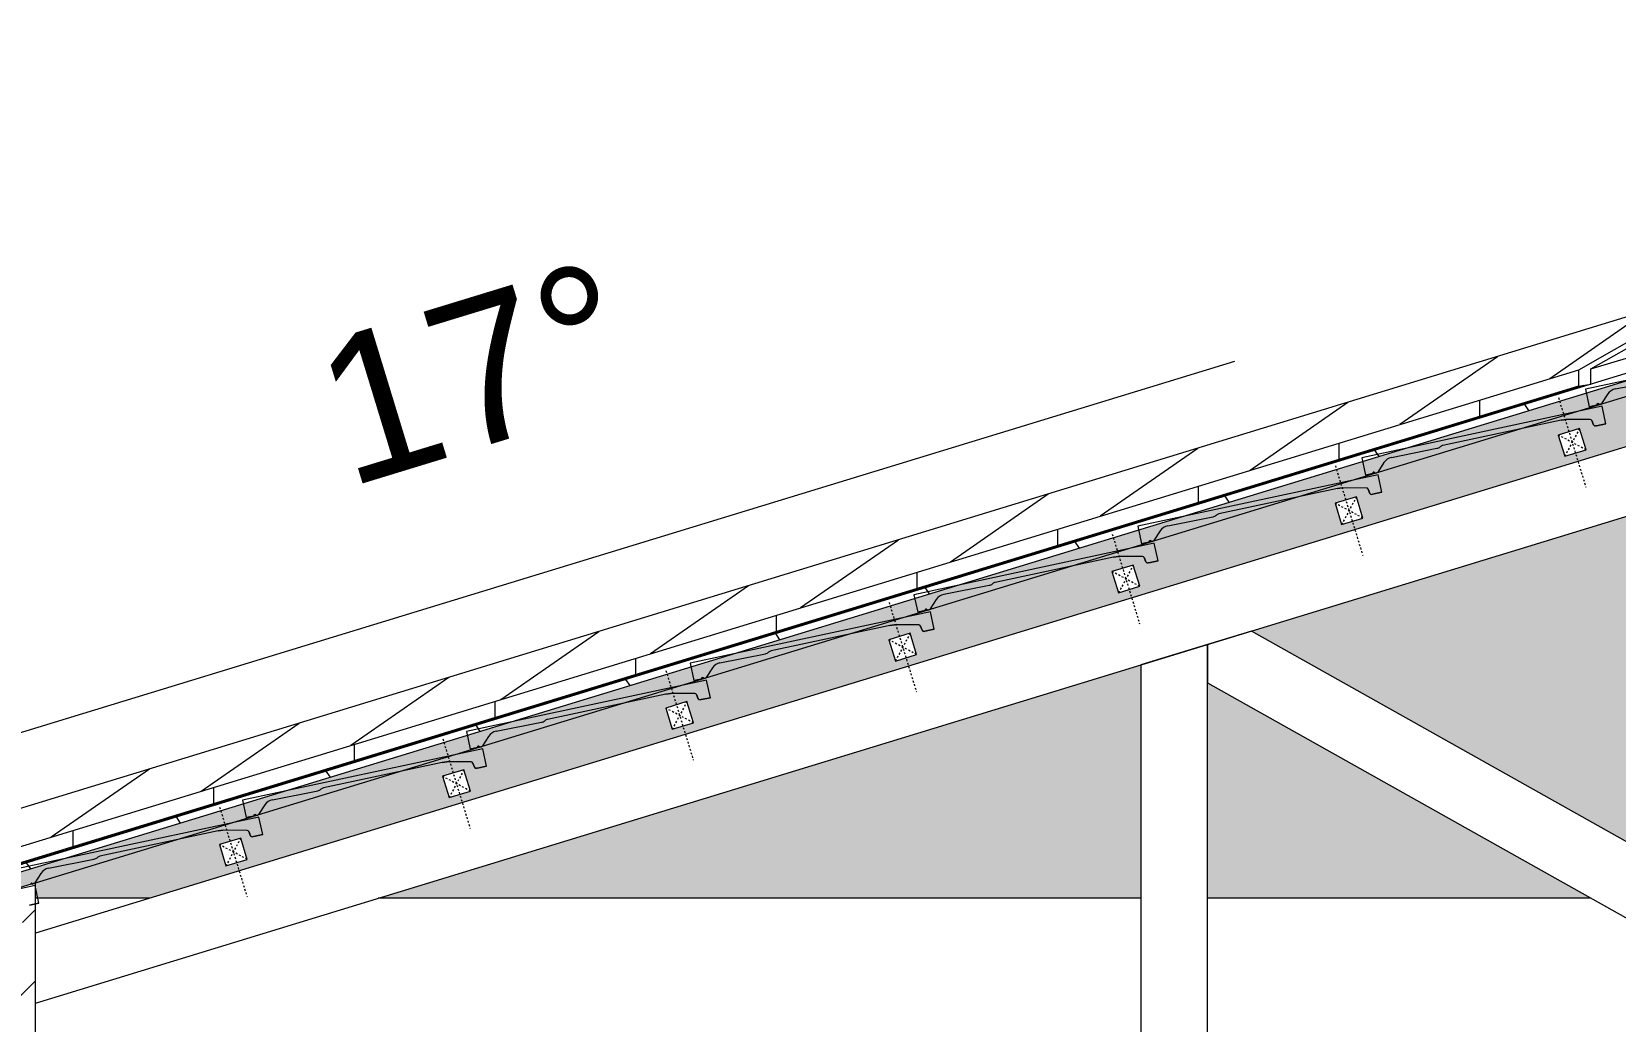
# Model space of a CAD drawing. Header units: millimetres. Extents: x -12186 to 152825, y -4386 to 9463.
# Drawn here: x 131729 to 134436, y 4225 to 5915 of the extents above; entities that cross this region are included whole.
import ezdxf

# ---------------------------------------------------------------- set-up
doc = ezdxf.new("R2010")
doc.units = ezdxf.units.MM
doc.linetypes.add('Dash', pattern=[6.35, 3.175, -3.175])
for name, color, linetype, lineweight in [('A-DETL-GENF', 92, 'Continuous', 5), ('A-DETL-GENF-HDLN', 1, 'Dash', 5), ('A-ROOF', 132, 'Continuous', 9), ('A-ROOF-MCUT', 132, 'Continuous', 5), ('A-ROOF-OTLN', 132, 'Continuous', 9), ('A-ROOF-PATT', 132, 'Continuous', 9), ('A-WALL', 113, 'Continuous', 9), ('A-WALL-PATT', 111, 'Continuous', 9), ('G-ANNO-DIMS', 111, 'Continuous', 5), ('I-WALL', 2, 'Continuous', 9), ('S-BEAM', 12, 'Continuous', 5)]:
    doc.layers.add(name, color=color, linetype=linetype, lineweight=lineweight)
doc.styles.add('Arial', font='arial.ttf', dxfattribs={"height": 250})
pattern_1 = [(45, (-22884.63, 5715.79), (-141.421, 141.421), [])]

# ---------------------------------------------------------------- blocks, each defined once
blk = doc.blocks.new('Timber Truss - Timber Truss 2-1376233-Section 4')
at = {"layer": 'S-BEAM'}
for p, q in [((-24538.2, 5343.5), (-27704.6, 4375.4)), ((-27704.6, 4256.2), (-24148.2, 5343.5)), ((-25626.3, 4891.6), (-25701.7, 4868.6)), ((-23449.1, 3669.4), (-25626.3, 4891.6)), ((-25701.7, 4868.6), (-25815.7, 4833.7)), ((-25701.7, 3604), (-25701.7, 4868.6)), ((-25701.7, 4868.6), (-25701.7, 4803.2)), ((-25815.7, 4833.7), (-25815.7, 3604)), ((-25701.7, 4803.2), (-23565.5, 3604))]:
    blk.add_line(p, q, dxfattribs=at)
blk = doc.blocks.new('Repeating Detail - Timber _38 x 38_-372870-Section 4')
at = {"layer": 'A-DETL-GENF'}
h = blk.add_hatch(dxfattribs=at)
h.set_pattern_fill('FP_189', color=256, style=0, pattern_type=2)
h.set_pattern_definition(pattern_1)
h.paths.add_polyline_path([(-25091, 5190.1), (-25054.7, 5201.2), (-25065.8, 5237.5), (-25102.1, 5226.4)])
h = blk.add_hatch(dxfattribs=at)
h.set_pattern_fill('FP_189', color=256, style=0, pattern_type=2)
h.set_pattern_definition(pattern_1)
h.paths.add_polyline_path([(-25472.4, 5073.5), (-25436, 5084.6), (-25447.1, 5121), (-25483.5, 5109.9)])
for p, q in [((-25065.8, 5237.5), (-25102.1, 5226.4)), ((-25102.1, 5226.4), (-25091, 5190.1)), ((-25054.7, 5201.2), (-25065.8, 5237.5)), ((-25091, 5190.1), (-25054.7, 5201.2)), ((-25447.1, 5121), (-25483.5, 5109.9)), ((-25436, 5084.6), (-25447.1, 5121)), ((-25483.5, 5109.9), (-25472.4, 5073.5)), ((-25472.4, 5073.5), (-25436, 5084.6)), ((-25828.4, 5004.4), (-25864.8, 4993.3)), ((-25864.8, 4993.3), (-25853.7, 4956.9)), ((-25817.3, 4968), (-25828.4, 5004.4)), ((-25853.7, 4956.9), (-25817.3, 4968)), ((-26209.8, 4887.8), (-26246.1, 4876.7)), ((-26246.1, 4876.7), (-26235, 4840.3)), ((-26198.7, 4851.5), (-26209.8, 4887.8)), ((-26235, 4840.3), (-26198.7, 4851.5)), ((-26591.1, 4771.2), (-26627.4, 4760.1)), ((-26580, 4734.9), (-26591.1, 4771.2)), ((-26627.4, 4760.1), (-26616.3, 4723.8)), ((-26616.3, 4723.8), (-26580, 4734.9)), ((-26972.4, 4654.6), (-27008.8, 4643.5)), ((-27008.8, 4643.5), (-26997.7, 4607.2)), ((-26961.3, 4618.3), (-26972.4, 4654.6)), ((-26997.7, 4607.2), (-26961.3, 4618.3)), ((-27353.8, 4538), (-27390.1, 4526.9)), ((-27390.1, 4526.9), (-27379, 4490.6)), ((-27342.6, 4501.7), (-27353.8, 4538)), ((-27379, 4490.6), (-27342.6, 4501.7))]:
    blk.add_line(p, q, dxfattribs=at)
at = {"layer": 'A-DETL-GENF-HDLN'}
for p, q in [((-25101.8, 5290.3), (-25055, 5137.3)), ((-25054.7, 5201.2), (-25102.1, 5226.4)), ((-25065.8, 5237.5), (-25091, 5190.1)), ((-25483.1, 5173.7), (-25436.3, 5020.7)), ((-25447.1, 5121), (-25472.4, 5073.5)), ((-25436, 5084.6), (-25483.5, 5109.9)), ((-25864.5, 5057.2), (-25817.7, 4904.1)), ((-25817.3, 4968), (-25864.8, 4993.3)), ((-25828.4, 5004.4), (-25853.7, 4956.9)), ((-26245.8, 4940.6), (-26199, 4787.6)), ((-26198.7, 4851.5), (-26246.1, 4876.7)), ((-26209.8, 4887.8), (-26235, 4840.3)), ((-26627.1, 4824), (-26580.3, 4671)), ((-26591.1, 4771.2), (-26616.3, 4723.8)), ((-26580, 4734.9), (-26627.4, 4760.1)), ((-27008.4, 4707.4), (-26961.7, 4554.4)), ((-26961.3, 4618.3), (-27008.8, 4643.5)), ((-26972.4, 4654.6), (-26997.7, 4607.2)), ((-27389.8, 4590.8), (-27343, 4437.8)), ((-27342.6, 4501.7), (-27390.1, 4526.9)), ((-27353.8, 4538), (-27379, 4490.6))]:
    blk.add_line(p, q, dxfattribs=at)
blk = doc.blocks.new('Repeating Detail - Conc Roof Tile-372879-Section 4')
at = {"layer": 'A-DETL-GENF'}
for p, q in [((-24644.9, 5392.4), (-25055.6, 5304.5)), ((-25055.6, 5304.5), (-25049.2, 5274.7)), ((-25004.6, 5305.2), (-24927.1, 5320.7)), ((-25049.2, 5274.7), (-25036.5, 5277.4)), ((-25036.5, 5277.4), (-25049.2, 5274.7)), ((-25036.5, 5277.4), (-25035.8, 5279.6)), ((-25035.8, 5279.6), (-25036.5, 5277.4)), ((-25035.8, 5279.6), (-25034.2, 5280)), ((-25034.2, 5280), (-25035.8, 5279.6)), ((-25034.2, 5280), (-25032.6, 5278.3)), ((-25032.6, 5278.3), (-25034.2, 5280)), ((-25032.6, 5278.3), (-25029.9, 5278.9)), ((-25029.9, 5278.9), (-25032.6, 5278.3)), ((-25017.5, 5296.5), (-25028, 5280.2)), ((-25027.4, 5275.5), (-25438.1, 5187.6)), ((-25097, 5251.9), (-25299.5, 5208.6)), ((-25097, 5251.9), (-25089.1, 5253)), ((-25088.7, 5253), (-25097, 5251.9)), ((-25047.4, 5252.9), (-25088.7, 5253)), ((-25044.7, 5251), (-25041.7, 5243.7)), ((-25041.7, 5243.7), (-25044.7, 5251)), ((-25021.1, 5245.6), (-25027.4, 5275.5)), ((-25036.8, 5242.3), (-25038.3, 5241.9)), ((-25021.1, 5245.6), (-25036.8, 5242.3)), ((-25036.8, 5242.3), (-25021.1, 5245.6)), ((-25021.1, 5245.6), (-25036.8, 5242.3)), ((-25387.1, 5188.2), (-25309.6, 5203.7)), ((-25438.1, 5187.6), (-25431.8, 5157.8)), ((-25400, 5179.5), (-25410.6, 5163.2)), ((-25410, 5158.5), (-25820.7, 5070.6)), ((-25431.8, 5157.8), (-25419, 5160.5)), ((-25419, 5160.5), (-25431.8, 5157.8)), ((-25419, 5160.5), (-25418.3, 5162.7)), ((-25418.3, 5162.7), (-25419, 5160.5)), ((-25418.3, 5162.7), (-25416.7, 5163)), ((-25416.7, 5163), (-25418.3, 5162.7)), ((-25416.7, 5163), (-25415.1, 5161.3)), ((-25415.1, 5161.3), (-25416.7, 5163)), ((-25415.1, 5161.3), (-25412.4, 5161.9)), ((-25412.4, 5161.9), (-25415.1, 5161.3)), ((-25403.6, 5128.7), (-25410, 5158.5)), ((-25479.6, 5134.9), (-25682, 5091.6)), ((-25479.6, 5134.9), (-25471.6, 5136)), ((-25471.2, 5136), (-25479.6, 5134.9)), ((-25430, 5135.9), (-25471.2, 5136)), ((-25427.2, 5134), (-25424.3, 5126.8)), ((-25424.3, 5126.8), (-25427.2, 5134)), ((-25419.4, 5125.3), (-25420.8, 5125)), ((-25403.6, 5128.7), (-25419.4, 5125.3)), ((-25419.4, 5125.3), (-25403.6, 5128.7)), ((-25403.6, 5128.7), (-25419.4, 5125.3)), ((-25820.7, 5070.6), (-25814.3, 5040.8)), ((-25782.5, 5062.6), (-25793.1, 5046.3)), ((-25769.6, 5071.3), (-25692.2, 5086.8)), ((-25792.5, 5041.6), (-26203.2, 4953.7)), ((-25814.3, 5040.8), (-25801.6, 5043.5)), ((-25801.6, 5043.5), (-25814.3, 5040.8)), ((-25801.6, 5043.5), (-25800.9, 5045.7)), ((-25800.9, 5045.7), (-25801.6, 5043.5)), ((-25800.9, 5045.7), (-25799.2, 5046.1)), ((-25799.2, 5046.1), (-25800.9, 5045.7)), ((-25799.2, 5046.1), (-25797.7, 5044.4)), ((-25797.7, 5044.4), (-25799.2, 5046.1)), ((-25797.7, 5044.4), (-25795, 5045)), ((-25795, 5045), (-25797.7, 5044.4)), ((-25786.1, 5011.7), (-25792.5, 5041.6)), ((-25862.1, 5018), (-26064.5, 4974.7)), ((-25862.1, 5018), (-25854.1, 5019.1)), ((-25853.8, 5019.1), (-25862.1, 5018)), ((-25812.5, 5019), (-25853.8, 5019.1)), ((-25809.7, 5017.1), (-25806.8, 5009.9)), ((-25806.8, 5009.9), (-25809.7, 5017.1)), ((-25801.9, 5008.4), (-25803.4, 5008)), ((-25786.1, 5011.7), (-25801.9, 5008.4)), ((-25801.9, 5008.4), (-25786.1, 5011.7)), ((-25786.1, 5011.7), (-25801.9, 5008.4)), ((-26203.2, 4953.7), (-26196.8, 4923.9)), ((-26152.2, 4954.4), (-26074.7, 4969.8)), ((-26196.8, 4923.9), (-26184.1, 4926.6)), ((-26184.1, 4926.6), (-26196.8, 4923.9)), ((-26184.1, 4926.6), (-26183.4, 4928.8)), ((-26183.4, 4928.8), (-26184.1, 4926.6)), ((-26183.4, 4928.8), (-26181.7, 4929.1)), ((-26181.7, 4929.1), (-26183.4, 4928.8)), ((-26181.7, 4929.1), (-26180.2, 4927.4)), ((-26180.2, 4927.4), (-26181.7, 4929.1)), ((-26180.2, 4927.4), (-26177.5, 4928)), ((-26177.5, 4928), (-26180.2, 4927.4)), ((-26165, 4945.6), (-26175.6, 4929.3)), ((-26175, 4924.6), (-26585.7, 4836.8)), ((-26244.6, 4901), (-26447, 4857.7)), ((-26244.6, 4901), (-26236.7, 4902.1)), ((-26236.3, 4902.1), (-26244.6, 4901)), ((-26195, 4902), (-26236.3, 4902.1)), ((-26192.2, 4900.1), (-26189.3, 4892.9)), ((-26189.3, 4892.9), (-26192.2, 4900.1)), ((-26168.6, 4894.8), (-26175, 4924.6)), ((-26184.4, 4891.4), (-26185.9, 4891.1)), ((-26168.6, 4894.8), (-26184.4, 4891.4)), ((-26184.4, 4891.4), (-26168.6, 4894.8)), ((-26168.6, 4894.8), (-26184.4, 4891.4)), ((-26534.7, 4837.4), (-26457.2, 4852.9)), ((-26585.7, 4836.8), (-26579.3, 4806.9)), ((-26547.6, 4828.7), (-26558.1, 4812.4)), ((-26557.5, 4807.7), (-26968.2, 4719.8)), ((-26579.3, 4806.9), (-26566.6, 4809.6)), ((-26566.6, 4809.6), (-26579.3, 4806.9)), ((-26566.6, 4809.6), (-26565.9, 4811.8)), ((-26565.9, 4811.8), (-26566.6, 4809.6)), ((-26565.9, 4811.8), (-26564.3, 4812.2)), ((-26564.3, 4812.2), (-26565.9, 4811.8)), ((-26564.3, 4812.2), (-26562.7, 4810.5)), ((-26562.7, 4810.5), (-26564.3, 4812.2)), ((-26562.7, 4810.5), (-26560, 4811.1)), ((-26560, 4811.1), (-26562.7, 4810.5)), ((-26551.1, 4777.8), (-26557.5, 4807.7)), ((-26627.1, 4784.1), (-26829.6, 4740.8)), ((-26627.1, 4784.1), (-26619.2, 4785.2)), ((-26618.8, 4785.2), (-26627.1, 4784.1)), ((-26577.5, 4785.1), (-26618.8, 4785.2)), ((-26574.7, 4783.2), (-26571.8, 4776)), ((-26571.8, 4776), (-26574.7, 4783.2)), ((-26566.9, 4774.5), (-26568.4, 4774.1)), ((-26551.1, 4777.8), (-26566.9, 4774.5)), ((-26566.9, 4774.5), (-26551.1, 4777.8)), ((-26551.1, 4777.8), (-26566.9, 4774.5)), ((-26968.2, 4719.8), (-26961.8, 4690)), ((-26930.1, 4711.7), (-26940.6, 4695.4)), ((-26917.2, 4720.5), (-26839.7, 4735.9)), ((-26940, 4690.7), (-27350.8, 4602.9)), ((-26961.8, 4690), (-26949.1, 4692.7)), ((-26949.1, 4692.7), (-26961.8, 4690)), ((-26949.1, 4692.7), (-26948.4, 4694.9)), ((-26948.4, 4694.9), (-26949.1, 4692.7)), ((-26948.4, 4694.9), (-26946.8, 4695.2)), ((-26946.8, 4695.2), (-26948.4, 4694.9)), ((-26946.8, 4695.2), (-26945.2, 4693.5)), ((-26945.2, 4693.5), (-26946.8, 4695.2)), ((-26945.2, 4693.5), (-26942.5, 4694.1)), ((-26942.5, 4694.1), (-26945.2, 4693.5)), ((-26933.7, 4660.9), (-26940, 4690.7)), ((-27009.7, 4667.1), (-27212.1, 4623.8)), ((-27009.7, 4667.1), (-27001.7, 4668.2)), ((-27001.3, 4668.2), (-27009.7, 4667.1)), ((-26960, 4668.1), (-27001.3, 4668.2)), ((-26957.3, 4666.2), (-26954.3, 4659)), ((-26954.3, 4659), (-26957.3, 4666.2)), ((-26949.4, 4657.5), (-26950.9, 4657.2)), ((-26933.7, 4660.9), (-26949.4, 4657.5)), ((-26949.4, 4657.5), (-26933.7, 4660.9)), ((-26933.7, 4660.9), (-26949.4, 4657.5)), ((-27350.8, 4602.9), (-27344.4, 4573)), ((-27299.7, 4603.5), (-27222.2, 4619)), ((-27344.4, 4573), (-27331.7, 4575.7)), ((-27331.7, 4575.7), (-27344.4, 4573)), ((-27331.7, 4575.7), (-27330.9, 4577.9)), ((-27330.9, 4577.9), (-27331.7, 4575.7)), ((-27330.9, 4577.9), (-27329.3, 4578.3)), ((-27329.3, 4578.3), (-27330.9, 4577.9)), ((-27329.3, 4578.3), (-27327.7, 4576.6)), ((-27327.7, 4576.6), (-27329.3, 4578.3)), ((-27327.7, 4576.6), (-27325.1, 4577.2)), ((-27325.1, 4577.2), (-27327.7, 4576.6)), ((-27312.6, 4594.8), (-27323.2, 4578.5)), ((-27322.6, 4573.8), (-27733.3, 4485.9)), ((-27392.2, 4550.2), (-27594.6, 4506.9)), ((-27392.2, 4550.2), (-27384.2, 4551.3)), ((-27383.8, 4551.3), (-27392.2, 4550.2)), ((-27342.6, 4551.2), (-27383.8, 4551.3)), ((-27339.8, 4549.3), (-27336.9, 4542.1)), ((-27336.9, 4542.1), (-27339.8, 4549.3)), ((-27316.2, 4543.9), (-27322.6, 4573.8)), ((-27332, 4540.6), (-27333.5, 4540.3)), ((-27316.2, 4543.9), (-27332, 4540.6)), ((-27332, 4540.6), (-27316.2, 4543.9)), ((-27316.2, 4543.9), (-27332, 4540.6)), ((-27682.3, 4486.6), (-27604.8, 4502)), ((-27695.1, 4477.8), (-27705.7, 4461.5)), ((-27705.1, 4456.8), (-28115.8, 4369)), ((-27711.8, 4461.4), (-27710.3, 4459.6)), ((-27710.3, 4459.6), (-27711.8, 4461.4)), ((-27710.3, 4459.6), (-27707.6, 4460.2)), ((-27707.6, 4460.2), (-27710.3, 4459.6)), ((-27698.7, 4427), (-27705.1, 4456.8)), ((-27698.7, 4427), (-27714.5, 4423.6)), ((-27714.5, 4423.6), (-27698.7, 4427)), ((-27698.7, 4427), (-27714.5, 4423.6))]:
    blk.add_line(p, q, dxfattribs=at)
for centre, radius, start, end in [((-25000.7, 5285.6), 20, 101.2845, 147.0757), ((-25030.5, 5281.8), 3, 282.0757, 327.0757), ((-25030.5, 5281.8), 3, 282.0757, 327.0757), ((-25047.4, 5249.9), 3, 22.0757, 89.8219), ((-25038.9, 5244.9), 3, 202.0757, 282.0757), ((-25038.9, 5244.9), 3, 202.0757, 282.0757), ((-25310.8, 5213.6), 10, 276.5757, 312.0411), ((-25297.4, 5198.8), 10, 102.0757, 132.0411), ((-25383.2, 5168.6), 20, 101.2845, 147.0757), ((-25413.1, 5164.8), 3, 282.0757, 327.0757), ((-25413.1, 5164.8), 3, 282.0757, 327.0757), ((-25430, 5132.9), 3, 22.0757, 89.8219), ((-25421.5, 5127.9), 3, 202.0757, 282.0757), ((-25421.5, 5127.9), 3, 202.0757, 282.0757), ((-25693.3, 5096.7), 10, 276.5757, 312.0411), ((-25679.9, 5081.8), 10, 102.0757, 132.0411), ((-25765.7, 5051.7), 20, 101.2845, 147.0757), ((-25795.6, 5047.9), 3, 282.0757, 327.0757), ((-25795.6, 5047.9), 3, 282.0757, 327.0757), ((-25812.5, 5016), 3, 22.0757, 89.8219), ((-25804, 5011), 3, 202.0757, 282.0757), ((-25804, 5011), 3, 202.0757, 282.0757), ((-26148.3, 4934.7), 20, 101.2845, 147.0757), ((-26075.8, 4979.7), 10, 276.5757, 312.0411), ((-26062.4, 4964.9), 10, 102.0757, 132.0411), ((-26178.1, 4930.9), 3, 282.0757, 327.0757), ((-26178.1, 4930.9), 3, 282.0757, 327.0757), ((-26195, 4899), 3, 22.0757, 89.8219), ((-26186.5, 4894), 3, 202.0757, 282.0757), ((-26186.5, 4894), 3, 202.0757, 282.0757), ((-26458.3, 4862.8), 10, 276.5757, 312.0411), ((-26444.9, 4847.9), 10, 102.0757, 132.0411), ((-26530.8, 4817.8), 20, 101.2845, 147.0757), ((-26560.6, 4814), 3, 282.0757, 327.0757), ((-26560.6, 4814), 3, 282.0757, 327.0757), ((-26577.5, 4782.1), 3, 22.0757, 89.8219), ((-26569, 4777.1), 3, 202.0757, 282.0757), ((-26569, 4777.1), 3, 202.0757, 282.0757), ((-26840.9, 4745.9), 10, 276.5757, 312.0411), ((-26827.5, 4731), 10, 102.0757, 132.0411), ((-26913.3, 4700.8), 20, 101.2845, 147.0757), ((-26943.2, 4697), 3, 282.0757, 327.0757), ((-26943.2, 4697), 3, 282.0757, 327.0757), ((-26960.1, 4665.1), 3, 22.0757, 89.8219), ((-26951.6, 4660.1), 3, 202.0757, 282.0757), ((-26951.6, 4660.1), 3, 202.0757, 282.0757), ((-27295.8, 4583.9), 20, 101.2845, 147.0757), ((-27223.4, 4628.9), 10, 276.5757, 312.0411), ((-27210, 4614), 10, 102.0757, 132.0411), ((-27325.7, 4580.1), 3, 282.0757, 327.0757), ((-27325.7, 4580.1), 3, 282.0757, 327.0757), ((-27342.6, 4548.2), 3, 22.0757, 89.8219), ((-27334.1, 4543.2), 3, 202.0757, 282.0757), ((-27334.1, 4543.2), 3, 202.0757, 282.0757), ((-27605.9, 4512), 10, 276.5757, 312.0411), ((-27592.5, 4497.1), 10, 102.0757, 132.0411), ((-27678.3, 4466.9), 20, 101.2845, 147.0757), ((-27708.2, 4463.1), 3, 282.0757, 327.0757), ((-27708.2, 4463.1), 3, 282.0757, 327.0757)]:
    blk.add_arc(centre, radius, start, end, dxfattribs=at)

msp = doc.modelspace()

# ---------------------------------------------------------------- hatches: boundary and pattern name
at = {"layer": 'A-ROOF-PATT', "lineweight": 5}
h = msp.add_hatch(dxfattribs=at)
h.set_pattern_fill('FP_170', color=256, style=0, pattern_type=2)
h.set_pattern_definition([(34.74, (132102.08, 4675.995), (-143.142, -0.0011), [])])
h.paths.add_polyline_path([(128156, 3436.8), (134375.9, 5339.2), (134620.3, 5478.6), (128279.7, 3540.1), (128160.1, 3440.2)])
h = msp.add_hatch(dxfattribs=at)
h.set_pattern_fill('FP_176', color=256, style=0, pattern_type=2)
h.set_pattern_definition([(34.74, (132107.39, 4670.12), (-143.142, -0.001), [])])
h.paths.add_polyline_path([(134394, 5339.2), (134725.3, 5440.5), (134620.3, 5468.3), (134447.3, 5369.6)])
h = msp.add_hatch(dxfattribs=at)
h.set_pattern_fill('FP_177', color=256, style=0, pattern_type=2)
h.set_pattern_definition([(90, (132050.82, 4609.84), (-240.416, 1e-14), [])])
h.paths.add_polyline_path([(134394, 5313.2), (134770.9, 5428.4), (134725.3, 5440.5), (134394, 5339.2), (134394, 5337.4)])
h = msp.add_hatch(dxfattribs=at)
h.set_pattern_fill('FP_166', color=256, style=0, pattern_type=2)
h.set_pattern_definition([(123.795, (132220.52, 4670.12), (-308.4, 0.001), [])])
h.paths.add_polyline_path([(128366.2, 3457.6), (134793.2, 5422.5), (134770.9, 5428.4), (128355, 3466.9)])
h = msp.add_hatch(dxfattribs=at)
h.set_pattern_fill('FP_161', color=256, style=0, pattern_type=2)
h.set_pattern_definition([(50, (136555.64, 5715.8), (728.737, -63.756), [76.2, -838.2]), (355, (136555.64, 5715.8), (-140.97, 764.23), [60.96, -670.56]), (100.451, (136616.4, 5710.5), (587.77, 700.467), [64.76, -712.36]), (46.184, (136555.6, 5919), (1084.32, -168.17), [114.3, -1257.3]), (96.636, (136646, 5905), (949.61, 989.71), [97.14, -1068.54]), (351.184, (136555.6, 5919), (949.62, 989.7), [91.44, -1005.84]), (21, (136657.24, 5868.2), (606.458, -409.06), [76.2, -838.2]), (326, (136657.24, 5868.2), (247.21, 736.75), [60.96, -670.56]), (71.451, (136707.8, 5834.1), (853.67, 327.685), [64.76, -712.36]), (37.5, (136555.64, 5715.8), (12.355, 338.22), [33.528, -628.904, 33.528, -647.192, -673.1]), (37.5, (136555.64, 5715.8), (12.355, 338.22), [-1343.152, 33.528, -639.572]), (7.5, (136555.64, 5715.8), (267.279, 400.722), [33.528, -354.584, 33.528, -613.664, -256.54]), (7.5, (136555.64, 5715.8), (267.279, 400.722), [-1035.304, 33.528, -223.012]), (327.5, (136329.07, 5715.8), (542.363, -22.915), [33.528, -220.472, 33.528, -1810.512]), (327.5, (136329.07, 5715.8), (542.363, -22.915), [-287.528, -758.952, 33.528, -1018.032]), (317.5, (136227.47, 5715.8), (592.517, 101.707), [33.528, -296.672, 33.528, -492.76, -746.76]), (317.5, (136227.47, 5715.8), (592.517, 101.707), [-856.49, 33.53, -713.23])])
h.paths.add_polyline_path([(143816.7, 3405), (143816.7, 3431.1), (137476.2, 5369.6), (134620.3, 5369.6), (128279.7, 3431.1), (128279.7, 3405), (134620.3, 5343.5), (134721, 5343.5), (134755.8, 5354.1), (134759, 5343.5), (137337.4, 5343.5), (137340.6, 5354.1), (137377, 5343.5), (137476.2, 5343.5), (143750.6, 3425.2)])
h = msp.add_hatch(dxfattribs=at)
h.set_pattern_fill('FP_169', color=256, style=0, pattern_type=2)
h.set_pattern_definition([(90, (132040.21, 4618.24), (-240.416, 1e-14), [])])
h.paths.add_polyline_path([(128156, 3424.6), (134372.8, 5325.3), (134372.8, 5337.4), (128156, 3436.8)])
h = msp.add_hatch(dxfattribs=at)
h.set_pattern_fill('FP_163', color=256, style=0, pattern_type=2)
h.set_pattern_definition([(0, (159440.27, 3949.267), (323.85, 44.557), [76.2, -63.5, 88.9, -38.1, -165.1]), (0, (159440.27, 3949.267), (323.85, 44.557), [-266.7, 114.3, -50.8]), (0, (159516.47, 3951.123), (323.85, 44.557), [63.5, -241.3, 50.8, -76.2]), (0, (159668.87, 3946.48), (323.85, 44.557), [38.1, -393.7]), (90, (159440.27, 3949.27), (-107.95, 44.557), [42.701, -135.529]), (90, (159516.47, 3949.27), (-107.95, 44.557), [41.773, -136.457]), (90, (159579.97, 3949.27), (-107.95, 44.557), [38.988, -139.242]), (90, (159668.87, 3946.48), (-107.95, 44.557), [42.701, -135.529]), (90, (159706.97, 3946.48), (-107.95, 44.557), [42.701, -135.529]), (90, (159821.27, 3949.27), (-107.95, 44.557), [40.844, -137.385])])
h.paths.add_polyline_path([(128309.7, 3405), (128309.7, 3414.2), (128279.7, 3405), (128304.7, 3405)])
h.paths.add_polyline_path([(129118.7, 3415), (129277.2, 3415), (129277.2, 3455), (129475.7, 3455), (129475.7, 3490), (129229.5, 3490), (128984.2, 3415)])
h.paths.add_polyline_path([(128594.3, 3415), (129475.7, 3684.5), (129475.7, 3770.7), (128312.4, 3415), (128432.8, 3415)])
h.paths.add_polyline_path([(128629.3, 3441.3), (128618.2, 3477.7), (128654.8, 3488), (128665.7, 3452.5)])
h.paths.add_polyline_path([(140321.3, 3485), (142883.3, 3485), (142866.9, 3490), (137441.7, 3490), (137441.7, 3485), (139406.8, 3485)])
h.paths.add_polyline_path([(129010.7, 3557.9), (128999.6, 3594.3), (129035.9, 3605.4), (129047, 3569)])
h.paths.add_polyline_path([(142916.7, 3594), (142916.7, 3680.2), (137476.2, 5343.5), (137377, 5343), (137365.8, 5306.7), (137329.5, 5317.8), (137337.4, 5343.5), (137194.3, 5343.5), (142883.9, 3604)])
h.paths.add_polyline_path([(141952.9, 3604), (142494, 3604), (140838.5, 4110.1), (140838.5, 3604), (141905.4, 3604)])
h.paths.add_polyline_path([(139406.8, 3604), (140724.5, 3604), (140724.5, 4086.4), (138716, 3604)])
h.paths.add_polyline_path([(137441.7, 3604), (138357.9, 3604), (138357.9, 4803.2), (137441.7, 4288.9), (137441.7, 3771.9)])
h.paths.add_polyline_path([(138471.9, 3662.6), (140617.2, 4177.8), (138471.9, 4833.7), (138471.9, 4177.8)])
h.paths.add_polyline_path([(129392, 3674.5), (129380.9, 3710.9), (129417.2, 3722), (129428.3, 3685.6)])
h.paths.add_polyline_path([(142704.4, 3674.5), (142668.1, 3685.6), (142679.2, 3722), (142715.5, 3710.9)])
h.paths.add_polyline_path([(142323.1, 3791.1), (142286.7, 3802.2), (142297.9, 3838.5), (142334.2, 3827.4)])
h.paths.add_polyline_path([(141941.8, 3907.7), (141905.4, 3918.8), (141916.5, 3955.1), (141952.9, 3944)])
h.paths.add_polyline_path([(141560.4, 4024.3), (141524.1, 4035.4), (141535.2, 4071.7), (141571.5, 4060.6)])
h.paths.add_polyline_path([(141179.1, 4140.8), (141142.8, 4152), (141153.9, 4188.3), (141190.2, 4177.2)])
h.paths.add_polyline_path([(140797.8, 4257.4), (140761.4, 4268.5), (140772.6, 4304.9), (140808.9, 4293.8)])
h.paths.add_polyline_path([(137295.7, 4357.7), (137331.3, 4357.7), (138282.5, 4891.6), (136804.4, 5343.5), (136105.2, 5343.5), (136105.2, 4435.3), (137187.7, 4435.3), (137187.7, 4357.7)])
h.paths.add_polyline_path([(140416.5, 4374), (140380.1, 4385.1), (140391.2, 4421.5), (140427.6, 4410.4)])
h.paths.add_polyline_path([(132321.5, 4435.3), (133624.5, 4435.3), (133624.5, 4833.7), (132407.5, 4461.6)])
h.paths.add_polyline_path([(131735.7, 4435.3), (131931.6, 4435.3), (134902.1, 5343.5), (134759, 5343.5), (134766.9, 5317.8), (134730.6, 5306.7), (134719.5, 5343), (134719.5, 5343.5), (134620.3, 5343.5), (131735.7, 4461.6), (131735.7, 4459.4)])
h.paths.add_polyline_path([(134393.9, 4435.3), (133738.5, 4803.2), (133738.5, 4435.3), (133919.8, 4435.3)])
h.paths.add_polyline_path([(135991.2, 4435.3), (135991.2, 5343.5), (135292, 5343.5), (133813.9, 4891.6), (134626.8, 4435.3), (135748.8, 4435.3)])
h.paths.add_polyline_path([(132061.3, 4490.6), (132050.2, 4526.9), (132086.5, 4538), (132097.6, 4501.7)])
h.paths.add_polyline_path([(140035.1, 4490.6), (139998.8, 4501.7), (140009.9, 4538), (140046.2, 4526.9)])
h.paths.add_polyline_path([(132442.6, 4607.2), (132431.5, 4643.5), (132467.8, 4654.6), (132479, 4618.3)])
h.paths.add_polyline_path([(139653.8, 4607.2), (139617.5, 4618.3), (139628.6, 4654.6), (139664.9, 4643.5)])
h.paths.add_polyline_path([(132823.9, 4723.8), (132812.8, 4760.1), (132849.2, 4771.2), (132860.3, 4734.9)])
h.paths.add_polyline_path([(139272.5, 4723.8), (139236.1, 4734.9), (139247.2, 4771.2), (139283.6, 4760.1)])
h.paths.add_polyline_path([(133205.3, 4840.3), (133194.2, 4876.7), (133230.5, 4887.8), (133241.6, 4851.5)])
h.paths.add_polyline_path([(138891.1, 4840.3), (138854.8, 4851.5), (138865.9, 4887.8), (138902.3, 4876.7)])
h.paths.add_polyline_path([(133586.6, 4956.9), (133575.5, 4993.3), (133611.8, 5004.4), (133622.9, 4968)])
h.paths.add_polyline_path([(138509.8, 4956.9), (138473.5, 4968), (138484.6, 5004.4), (138520.9, 4993.3)])
h.paths.add_polyline_path([(133967.9, 5073.5), (133956.8, 5109.9), (133993.1, 5121), (134004.3, 5084.6)])
h.paths.add_polyline_path([(138128.5, 5073.5), (138092.2, 5084.6), (138103.3, 5121), (138139.6, 5109.9)])
h.paths.add_polyline_path([(134349.2, 5190.1), (134338.1, 5226.4), (134374.5, 5237.5), (134385.6, 5201.2)])
h.paths.add_polyline_path([(137747.2, 5190.1), (137710.8, 5201.2), (137721.9, 5237.5), (137758.3, 5226.4)])
h = msp.add_hatch(dxfattribs=at)
h.set_pattern_fill('FP_168', color=256, style=0, pattern_type=2)
h.set_pattern_definition([(90, (132040.21, 4604.5), (-240.416, 1e-14), [])])
h.paths.add_polyline_path([(128156, 3409.3), (134372.8, 5309.9), (134372.8, 5325.3), (128156, 3424.6)])
h = msp.add_hatch(dxfattribs=at)
h.set_pattern_fill('FP_167', color=256, style=0, pattern_type=2)
h.set_pattern_definition([(17, (132045.515, 4596.82), (-240.4161, 0.0001), [])])
h.paths.add_polyline_path([(128166.6, 3409.3), (134394, 5313.2), (134372.8, 5309.9), (128156, 3409.3)])
at = {"layer": 'A-WALL-PATT', "lineweight": 5}
h = msp.add_hatch(dxfattribs=at)
h.set_pattern_fill('FP_160', color=256, style=0, pattern_type=2)
h.set_pattern_definition([(45, (136555.64, 5715.8), (-251.447, 251.447), []), (45, (136555.64, 6096.8), (-251.447, 251.447), [])])
h.paths.add_polyline_path([(131735.7, 2380), (131735.7, 4461.6), (131625.7, 4428), (131625.7, 2380), (131633.6, 2380)])
h.paths.add_polyline_path([(131680, 4374), (131668.8, 4410.4), (131705.2, 4421.5), (131716.3, 4385.1)])

# ---------------------------------------------------------------- linework, layer by layer
at = {"layer": 'A-ROOF'}
for p, q in [((134793.2, 5422.5), (128279.7, 3431.1)), ((131735.7, 4461.6), (134620.3, 5343.5))]:
    msp.add_line(p, q, dxfattribs=at)
at = {"layer": 'A-ROOF-MCUT'}
for p, q in [((134620.3, 5478.6), (134372.8, 5337.4)), ((134394, 5339.2), (134620.3, 5468.3)), ((134372.8, 5337.4), (134372.8, 5309.9)), ((134394, 5313.2), (134394, 5339.2)), ((134372.8, 5309.9), (134394, 5313.2))]:
    msp.add_line(p, q, dxfattribs=at)
at = {"layer": 'A-ROOF-OTLN', "lineweight": 5}
for p, q in [((136048.2, 5915.2), (128279.7, 3540.1)), ((134394, 5339.2), (134725.3, 5440.5)), ((134770.9, 5428.4), (128166.6, 3409.3)), ((134372.8, 5337.4), (128156, 3436.8)), ((134372.8, 5309.9), (128156, 3409.3))]:
    msp.add_line(p, q, dxfattribs=at)
at = {"layer": 'A-WALL'}
msp.add_line((131735.7, 4461.6), (131465.7, 4379.1), dxfattribs=at)
at = {"layer": 'A-WALL', "lineweight": 18}
msp.add_line((131735.7, 2380), (131735.7, 4461.6), dxfattribs=at)
at = {"layer": 'I-WALL'}
for p, q in [((131931.6, 4435.3), (131735.7, 4435.3)), ((133624.5, 4435.3), (132321.5, 4435.3)), ((134393.9, 4435.3), (133738.5, 4435.3))]:
    msp.add_line(p, q, dxfattribs=at)

# ---------------------------------------------------------------- block references
at = {"layer": 'A-DETL-GENF'}
for name in ['Repeating Detail - Conc Roof Tile-372879-Section 4', 'Repeating Detail - Timber _38 x 38_-372870-Section 4']:
    msp.add_blockref(name, (159440.3, 0), dxfattribs=at)
at = {"layer": 'S-BEAM'}
msp.add_blockref('Timber Truss - Timber Truss 2-1376233-Section 4', (159440.3, 0), dxfattribs=at)

# ---------------------------------------------------------------- next in the draw order: texts
at = {"layer": 'G-ANNO-DIMS', "insert": (132196.3, 5375), "char_height": 250, "width": 630.515, "attachment_point": 1, "rotation": 17, "line_spacing_factor": 0.941778, "style": 'Arial', "bg_fill": 3, "box_fill_scale": 1.25, "bg_fill_color": 256, "bg_fill_true_color": 13158600, "bg_fill_transparency": 0}
msp.add_mtext('17°', dxfattribs=at)

# ---------------------------------------------------------------- next in the draw order: linework, layer by layer
at = {"layer": 'G-ANNO-DIMS'}
msp.add_line((133785.1, 5352.2), (131394.4, 4621.3), dxfattribs=at)

doc.saveas('drawing.dxf')
